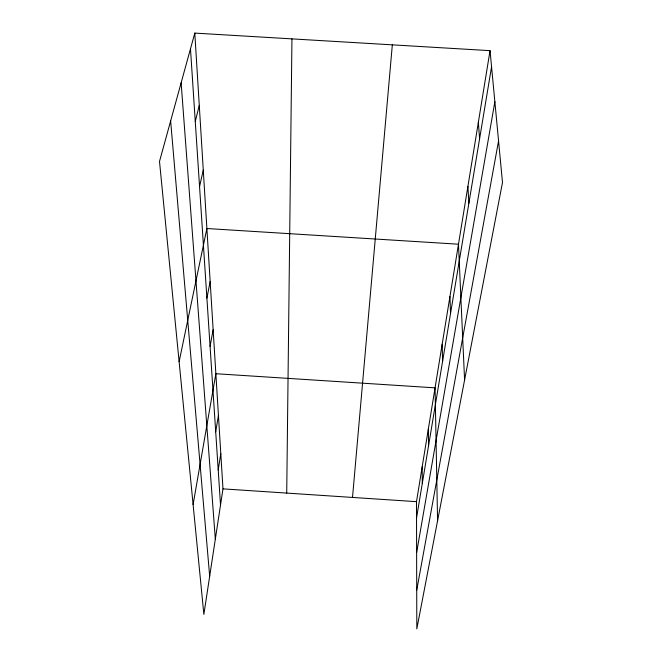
<?xml version="1.0" encoding="UTF-8"?>
<svg xmlns="http://www.w3.org/2000/svg" width="662" height="662" viewBox="0 0 662 662"><rect width="100%" height="100%" fill="white"/><g stroke="black" fill="none" stroke-linecap="round" stroke-linejoin="round"><path stroke-width="0.99" d="M286.72 493.082L291.95 38.876M352.515 497.435L392.326 44.851M194.802 33.1L222.978 488.87L203.863 614.427L159.509 161.462L194.802 33.1L490.037 50.66L502.491 182.513L416.82 628.9L416.497 501.664L490.037 50.66M218.212 469.912L220.794 453.602M215.704 431.831L218.435 415.355M416.539 517.998L491.56 66.804M193.105 504.552L215.862 373.724L435.058 387.849L437.574 520.779M416.63 552.588L494.862 101.716M416.721 590.239L498.56 140.915M210.077 346.342L213.131 329.659M206.9 298.165L210.152 281.458M179.121 361.692L206.883 228.522L458.476 244.204L464.583 380.046M199.552 186.601L203.267 170.109M195.265 121.535L199.27 105.341M222.978 488.87L416.497 501.664M170.639 120.98L209.672 576.288M181.131 82.824L215.324 539.133M478.361 122.238L479.586 138.813M190.482 48.822L220.52 504.99M467.902 186.378L468.878 203.226M449.937 296.584L450.524 313.589M442.166 344.265L442.605 361.229M428.347 429.001L428.554 445.725M422.182 466.809L422.298 483.351"/></g></svg>
